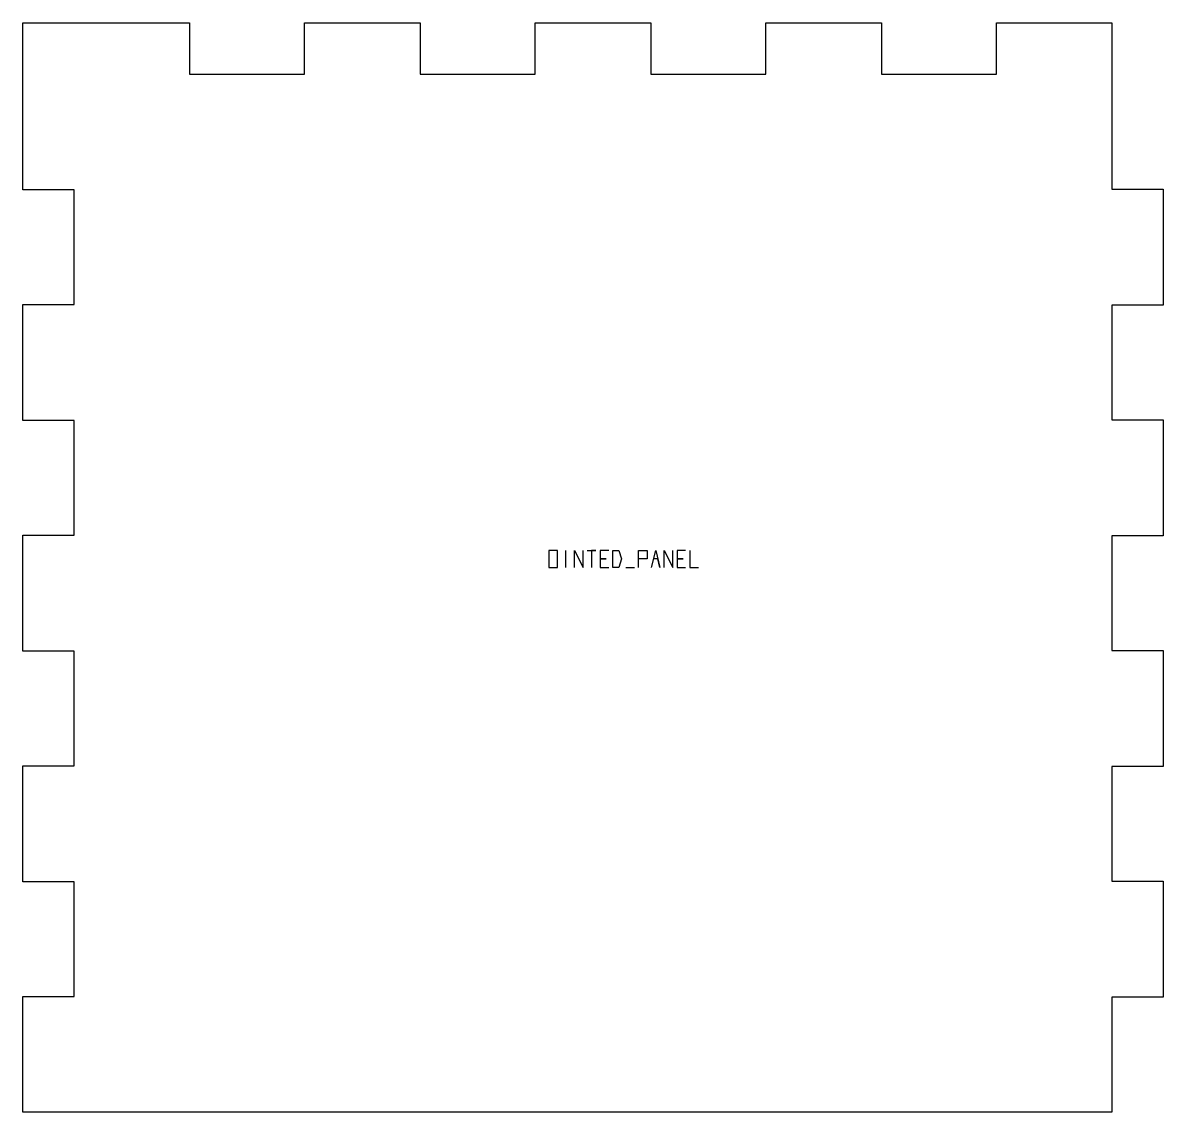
# Model space of a CAD drawing. Header units: millimetres. Extents: x 15 to 415, y 15 to 397.
import ezdxf

# ---------------------------------------------------------------- set-up
doc = ezdxf.new("R2010")
doc.units = ezdxf.units.MM
doc.layers.add('CUT', color=7, linetype='Continuous')
doc.layers.add('ENGRAVE', color=1, linetype='Continuous')

msp = doc.modelspace()

# ---------------------------------------------------------------- linework, layer by layer
at = {"layer": 'CUT', "color": 7}
msp.add_lwpolyline([(33, 15), (15, 15), (15, 55.52), (33, 55.52), (33, 95.81), (15, 95.81), (15, 136.41), (33, 136.41), (33, 176.7), (15, 176.7), (15, 217.3), (33, 217.3), (33, 257.59), (15, 257.59), (15, 298.19), (33, 298.19), (33, 338.48), (15, 338.48), (15, 379), (15, 397), (33, 397), (73.52, 397), (73.52, 379), (113.81, 379), (113.81, 397), (154.41, 397), (154.41, 379), (194.7, 379), (194.7, 397), (235.3, 397), (235.3, 379), (275.59, 379), (275.59, 397), (316.19, 397), (316.19, 379), (356.48, 379), (356.48, 397), (397, 397), (397, 379), (397, 338.63), (415, 338.63), (415, 298.04), (397, 298.04), (397, 257.74), (415, 257.74), (415, 217.15), (397, 217.15), (397, 176.85), (415, 176.85), (415, 136.26), (397, 136.26), (397, 95.96), (415, 95.96), (415, 55.37), (397, 55.37), (397, 15), (33, 15)], close=True, dxfattribs=at)
at = {"layer": 'ENGRAVE', "color": 1}
for points in [[(199.5, 206), (202.5, 206), (202.5, 212), (199.5, 212), (199.5, 206)], [(205.5, 206), (205.5, 212)], [(208.5, 206), (208.5, 212), (211.5, 206), (211.5, 212)], [(213, 212), (216, 212), (214.5, 212), (214.5, 206)], [(220.5, 212), (217.5, 212), (217.5, 209), (219.6, 209), (217.5, 209), (217.5, 206), (220.5, 206)], [(222, 206), (222, 212), (224.1, 212), (225, 209), (224.1, 206), (222, 206)], [(231, 206), (231, 212), (234, 212), (234, 209), (231, 209)], [(235.5, 206), (237, 212), (238.5, 206), (237.75, 209), (236.25, 209)], [(240, 206), (240, 212), (243, 206), (243, 212)], [(247.5, 212), (244.5, 212), (244.5, 209), (246.6, 209), (244.5, 209), (244.5, 206), (247.5, 206)], [(249, 212), (249, 206), (252, 206)], [(226.5, 206), (229.5, 206)]]:
    msp.add_lwpolyline(points, dxfattribs=at)

doc.saveas('drawing.dxf')
